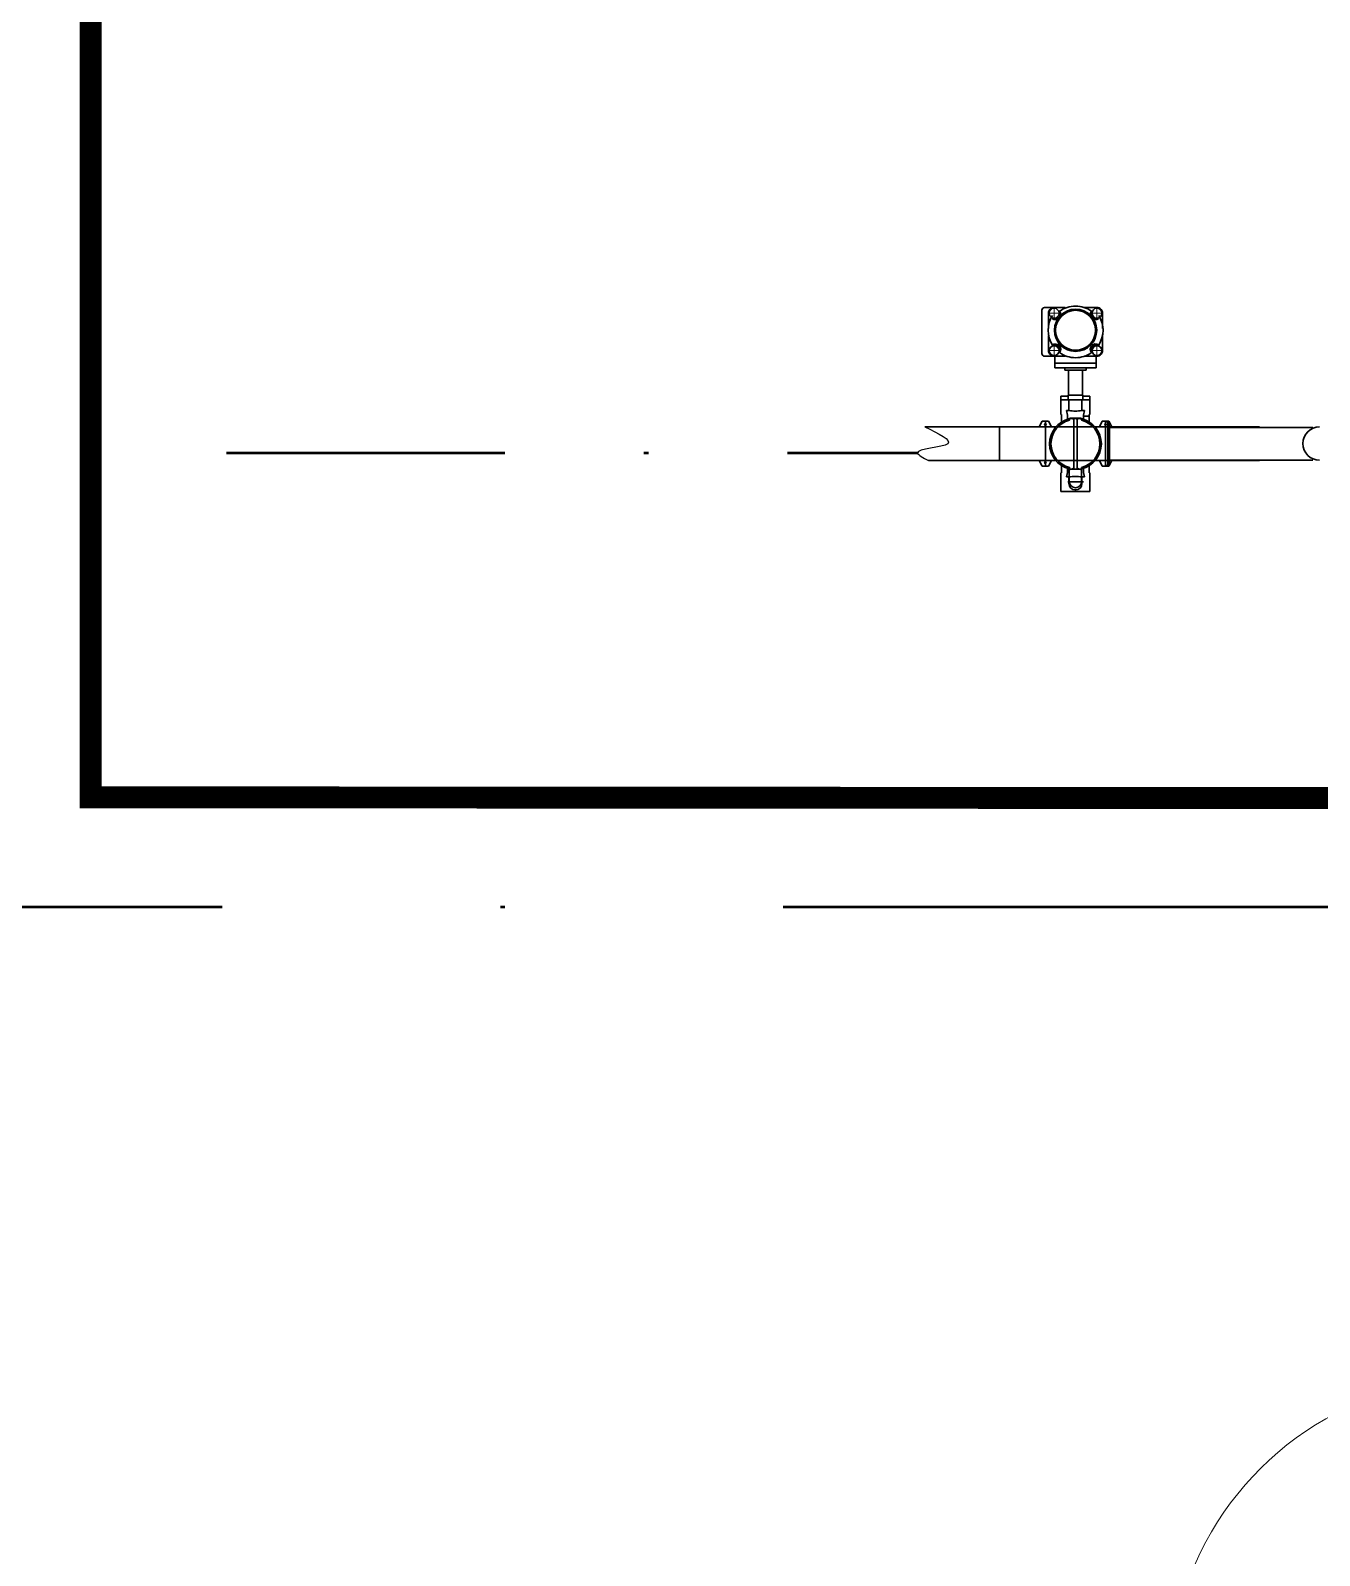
# Model space of a CAD drawing. Header units: inches. Extents: x 10153 to 11620, y 22178 to 23140.
# Drawn here: x 11405.52 to 11434.94, y 22624.12 to 22658.92 of the extents above; entities that cross this region are included whole.
import ezdxf

# ---------------------------------------------------------------- set-up
doc = ezdxf.new("R2010")
doc.units = ezdxf.units.IN
doc.header["$MEASUREMENT"] = 0
for name, pattern in [('CENTER', [50.8, 31.75, -6.35, 6.35, -6.35]), ('DASHDOT', [25.4, 12.7, -6.35, 0, -6.35]), ('DASHDOT2', [12.7, 6.35, -3.175, 0, -3.175])]:
    doc.linetypes.add(name, pattern=pattern)
for name, color, linetype, lineweight in [('17 Pipe CIP', 4, 'DASHDOT2', 50), ('31 Equipment', 7, 'Continuous', 9), ('61 Revision Cloud', 1, 'Continuous', 9), ('中心线', 1, 'CENTER', 9), ('楼板负筋文字', 7, 'Continuous', 18), ('粗实线', 7, 'Continuous', 30)]:
    doc.layers.add(name, color=color, linetype=linetype, lineweight=lineweight)
doc.layers.add('MATERIEL-DIVERS', color=7, linetype='Continuous')
doc.layers.add('标注', color=7, linetype='Continuous')

# ---------------------------------------------------------------- blocks, each defined once
blk = doc.blocks.new('APV-TNK-LIQUIV-1')
at = {"layer": '31 Equipment'}
blk.add_arc((20, 41.003), 5, 0, 69.1122, dxfattribs=at)
blk = doc.blocks.new('A$C61F0714E')
at = {"layer": '中心线', "ltscale": 15}
for p, q in [((356.6, -167), (356.6, -159.5)), ((389.1, -167), (389.1, -159.5)), ((360.3, -163.3), (352.9, -163.3)), ((385.4, -163.3), (392.8, -163.3)), ((360.3, -191.8), (352.9, -191.8)), ((356.6, -188.1), (356.6, -195.5)), ((385.4, -191.8), (392.8, -191.8)), ((389.1, -188.1), (389.1, -195.5))]:
    blk.add_line(p, q, dxfattribs=at)
at = {"layer": '标注'}
blk.add_spline([(487.4, -249.7), (470, -262.7), (493, -269.7), (484.8, -275.4)], degree=3, dxfattribs=at)
at = {"layer": '粗实线'}
for p, q in [((366.2, -159), (355.7, -159)), ((380.7, -159), (396.4, -159)), ((398.4, -161), (398.4, -177.8)), ((352.2, -163.3), (352.2, -174.9)), ((393.5, -163.3), (393.5, -174.9)), ((352.2, -191.8), (352.2, -180.2)), ((393.5, -191.8), (393.5, -180.2)), ((398.4, -194.1), (398.4, -177.3)), ((366.2, -196.1), (355.7, -196.1)), ((357.2, -204.8), (357.2, -196.1)), ((380.7, -196.1), (396.4, -196.1)), ((388.5, -204.8), (388.5, -196.1)), ((357.2, -201.3), (388.5, -201.3)), ((357.2, -204.8), (388.5, -204.8)), ((364.8, -206.6), (364.8, -204.8)), ((364.8, -206.6), (380.9, -206.6)), ((367.6, -225.8), (367.6, -206.6)), ((378.1, -206.6), (378.1, -225.8)), ((380.9, -206.6), (380.9, -204.8)), ((367.3, -226.4), (361.9, -226.4)), ((361.9, -226.4), (361.9, -229.3)), ((361.9, -240.5), (361.9, -229.3)), ((368, -229.3), (361.9, -229.3)), ((361.9, -229.3), (384, -229.3)), ((384, -229.3), (361.9, -229.3)), ((367.3, -229.3), (367.3, -225.8)), ((367.3, -225.8), (378.4, -225.8)), ((372.3, -229.3), (367.3, -229.3)), ((368, -229.3), (372.9, -229.3)), ((368, -229.3), (368, -237.4)), ((377.9, -229.3), (372.9, -229.3)), ((377.9, -229.3), (377.9, -237.4)), ((377.9, -229.3), (384, -229.3)), ((378.4, -225.8), (378.4, -229.3)), ((378.4, -226.4), (384, -226.4)), ((384, -226.4), (384, -229.3)), ((384, -240.5), (384, -229.3)), ((362.5, -240.5), (361.9, -240.5)), ((362.5, -241.7), (362.5, -240.5)), ((362.5, -240.5), (362.5, -241.7)), ((362.5, -241.7), (362.5, -240.5)), ((362.5, -240.5), (362.5, -241.7)), ((366.8, -241.7), (362.5, -241.7)), ((362.5, -247.3), (362.5, -241.7)), ((362.5, -247.3), (362.5, -241.7)), ((362.5, -247.3), (362.5, -241.7)), ((362.5, -247.3), (362.5, -241.7)), ((368, -237.4), (366.1, -237.4)), ((366.1, -237.4), (366.8, -240.9)), ((366.8, -240.9), (366.8, -241.7)), ((366.8, -243.9), (366.8, -241.7)), ((377, -243.2), (368.9, -243.2)), ((377.9, -237.4), (379.7, -237.4)), ((379.7, -237.4), (379, -240.9)), ((379, -240.9), (379, -241.7)), ((379, -243.9), (379, -241.7)), ((383.4, -240.5), (383.4, -241.7)), ((383.4, -241.7), (383.4, -240.5)), ((383.4, -240.5), (384, -240.5)), ((383.4, -245.9), (383.4, -241.7)), ((192.3, -250.2), (347.1, -250.2)), ((232.9, -249.7), (487.4, -249.7)), ((362.5, -249.7), (344.8, -249.7)), ((347.5, -245.5), (349.9, -245.5)), ((383.4, -249.7), (391.1, -249.7)), ((398.3, -245.5), (395.9, -245.5)), ((408.3, -249.7), (400.6, -249.7)), ((430.7, -249.7), (430.7, -275.4)), ((192.3, -275.2), (347.1, -275.2)), ((232.9, -275.4), (484.8, -275.4)), ((344.8, -275.4), (362.5, -275.4)), ((362.5, -283.7), (362.5, -278)), ((383.4, -275.4), (391.1, -275.4)), ((408.3, -275.4), (400.6, -275.4)), ((430.7, -275.4), (408.3, -275.4)), ((347.5, -279.6), (349.9, -279.6)), ((361.9, -284.8), (362.5, -284.8)), ((361.9, -298.9), (361.9, -284.8)), ((362.5, -284.8), (362.5, -283.7)), ((362.5, -283.7), (362.5, -284.8)), ((362.5, -284.8), (362.5, -283.7)), ((362.5, -283.7), (362.5, -284.8)), ((366.8, -284.4), (366.1, -287.9)), ((366.1, -287.9), (368, -287.9)), ((366.8, -283.7), (366.8, -281.4)), ((366.8, -283.7), (366.8, -284.4)), ((368, -287.6), (368, -292.9)), ((368.3, -291.6), (368.3, -282.1)), ((377, -282.1), (368.9, -282.1)), ((377.6, -282.1), (377.6, -291.5)), ((377.9, -287.6), (377.9, -292.9)), ((379.7, -287.9), (377.9, -287.9)), ((379, -283.7), (379, -281.4)), ((379, -283.7), (379, -284.4)), ((379, -284.4), (379.7, -287.9)), ((383.4, -283.7), (383.4, -279.4)), ((383.4, -283.7), (383.4, -284.8)), ((383.4, -284.8), (383.4, -283.7)), ((384, -284.8), (383.4, -284.8)), ((384, -298.9), (384, -284.8)), ((372.9, -298.9), (361.9, -298.9)), ((366.8, -291.5), (378.7, -291.5)), ((372.9, -297.5), (372.9, -298.9)), ((372.9, -297.5), (372.9, -298.9)), ((372.9, -298.9), (384, -298.9))]:
    blk.add_line(p, q, dxfattribs=at)
at = {"layer": '粗实线', "ltscale": 0.5}
for p, q in [((362.5, -240.5), (362.5, -247.3)), ((383.4, -240.5), (383.4, -245.9)), ((347.5, -245.5), (345.3, -249.7)), ((347.1, -249.8), (348.3, -246)), ((347.1, -249.8), (347.1, -271.9)), ((347.1, -275.3), (347.1, -253.2)), ((348.3, -246), (348.3, -271.9)), ((348.3, -246), (350, -246)), ((348.3, -279.1), (348.3, -253.2)), ((350, -279.6), (350, -245.5)), ((350, -279.6), (350, -245.5)), ((350, -279.6), (350, -245.5)), ((350, -279.6), (350, -245.5)), ((350, -245.5), (352.5, -245.5)), ((350, -246), (350, -271.9)), ((350, -279.1), (350, -253.2)), ((352.5, -245.5), (354.7, -249.7)), ((393.4, -245.5), (391.1, -249.7)), ((395.8, -245.5), (393.4, -245.5)), ((395.8, -279.6), (395.8, -245.5)), ((395.8, -279.6), (395.8, -245.5)), ((395.8, -279.6), (395.8, -245.5)), ((395.8, -279.6), (395.8, -245.5)), ((398.3, -245.5), (400.6, -249.7)), ((347.5, -279.6), (345.3, -275.4)), ((347.1, -275.3), (348.3, -279.1)), ((352.5, -279.6), (354.7, -275.4)), ((393.4, -279.6), (391.1, -275.4)), ((398.3, -279.6), (400.6, -275.4)), ((348.3, -279.1), (350, -279.1)), ((350, -279.6), (352.5, -279.6)), ((395.8, -279.6), (393.4, -279.6)), ((395.8, -279.6), (398.3, -279.6))]:
    blk.add_line(p, q, dxfattribs=at)
at = {"layer": '粗实线', "linetype": 'Continuous'}
for p, q in [((368.3, -243.5), (370.6, -243.5)), ((370.6, -243.5), (375.2, -243.5)), ((375.2, -243.5), (377.6, -243.5)), ((368.4, -244.7), (368.4, -244.8)), ((371.7, -244.7), (371.7, -280.7)), ((374.2, -244.7), (374.2, -280.7)), ((377.4, -244.7), (377.4, -244.8)), ((370.6, -281.9), (368.3, -281.9)), ((368.4, -280.6), (368.4, -280.7)), ((375.2, -281.9), (370.6, -281.9)), ((377.6, -281.9), (375.2, -281.9)), ((377.4, -280.5), (377.4, -280.7))]:
    blk.add_line(p, q, dxfattribs=at)
at = {"layer": '粗实线', "linetype": 'Continuous', "flags": 128}
for points in [[(370.6, -243.5), (370.3, -243.6), (370.2, -243.6)], [(375.6, -243.6), (375.5, -243.5), (375.2, -243.5)], [(370.2, -281.8), (370.4, -281.8), (370.6, -281.9)], [(375.2, -281.9), (375.6, -281.8), (375.6, -281.8)]]:
    blk.add_lwpolyline(points, dxfattribs=at)
at = {"layer": '粗实线'}
for centre, radius in [((356.6, -163.3), 3.74), ((372.8, -176.3), 16.1), ((372.8, -176.3), 15.2), ((389.1, -163.3), 3.74), ((356.6, -191.8), 3.74), ((389.1, -191.8), 3.74)]:
    blk.add_circle(centre, radius, dxfattribs=at)
for centre, radius, start, end in [((356.6, -163.3), 4.37, 72.4583, 180.0097), ((357.1, -163.8), 4.15, 245.8008, 28.3844), ((357.6, -164.3), 3.99, 235.1888, 39.6546), ((372.8, -178.8), 20.9, 90.0097, 125.5647), ((372.8, -178.8), 20.9, 54.4548, 90.0097), ((388, -164.3), 3.99, 140.4673, 309.6546), ((388.6, -163.7), 4.15, 151.9859, 298.3844), ((389.1, -163.3), 4.37, 0.0097, 107.5612), ((396.4, -161), 1.96, 0.0097, 90.0097), ((372.8, -176.3), 20.9, 147.3109, 212.6975), ((372.8, -176.3), 20.9, 327.283, 32.6975), ((356.6, -191.8), 4.37, 179.9903, 287.5417), ((357.6, -190.7), 3.99, 320.3454, 124.8112), ((357.1, -191.3), 4.15, 331.6156, 114.1992), ((372.8, -176.3), 20.9, 234.4353, 269.9903), ((372.8, -176.3), 20.9, 269.9903, 305.5452), ((388, -190.8), 3.99, 50.3454, 219.5327), ((388.6, -191.4), 4.15, 61.6156, 208.0141), ((389.1, -191.8), 4.37, 252.4388, 359.9903), ((396.4, -194.1), 1.96, 269.9903, 359.9903), ((373, -201.9), 35.9, 262.0374, 269.9429), ((372.9, -201.9), 35.9, 270.0571, 277.9626), ((187.2, -262.5), 12.7, 270, 90), ((350, -248), 0.58, 90, 270), ((350, -248), 0.58, 270, 90), ((395.8, -248), 0.58, 90, 270), ((395.8, -248), 0.58, 270, 90), ((395.8, -277.1), 0.58, 90, 270), ((395.8, -277.1), 0.58, 270, 90), ((373, -323.4), 35.9, 90.0566, 97.9631), ((372.9, -323.4), 35.9, 82.0369, 89.9434), ((372.9, -292.9), 4.93, 180, 270), ((372.9, -291.5), 4.64, 180, 0), ((372.9, -292.9), 4.93, 270, 0)]:
    blk.add_arc(centre, radius, start, end, dxfattribs=at)
at = {"layer": '粗实线', "linetype": 'Continuous'}
for centre, radius, start, end in [((372.9, -262.7), 19.7, 103.609, 256.391), ((372.9, -262.7), 19.7, 99.8382, 103.609), ((363.8, -244.7), 4.62, 359.9854, 14.5131), ((370.6, -244.6), 1.13, 358.2966, 87.6041), ((375.3, -244.6), 1.14, 92.8615, 181.2378), ((372.9, -262.7), 19.7, 76.391, 80.1618), ((382, -244.7), 4.61, 165.4757, 180.0258), ((372.9, -262.7), 19.7, 283.609, 76.391), ((372.9, -262.7), 18.6, 104.0082, 255.9918), ((372.9, -262.7), 18.6, 284.0082, 75.9918), ((363.8, -280.7), 4.61, 345.4757, 0.0258), ((372.9, -262.7), 19.7, 256.391, 260.1618), ((370.5, -280.7), 1.14, 272.8615, 1.2378), ((375.3, -280.7), 1.13, 178.2966, 267.6041), ((372.9, -262.7), 19.7, 279.8382, 283.609), ((382, -280.7), 4.62, 179.9854, 194.5131)]:
    blk.add_arc(centre, radius, start, end, dxfattribs=at)
blk = doc.blocks.new('A$C49F451C1')
at = {"layer": '楼板负筋文字', "color": 1}
blk.add_blockref('A$C61F0714E', (0, -48), dxfattribs=at)
blk = doc.blocks.new('A$C66546700')
at = {"layer": '楼板负筋文字', "color": 1}
blk.add_blockref('A$C49F451C1', (-8.27, -953.40287), dxfattribs=at)
blk = doc.blocks.new('A$C65C80DE7')
at = {"layer": '楼板负筋文字', "color": 1}
blk.add_blockref('A$C66546700', (1351.5, 1562.4), dxfattribs=at)

msp = doc.modelspace()

# ---------------------------------------------------------------- linework, layer by layer
at = {"layer": '17 Pipe CIP', "ltscale": 2}
msp.add_line((11397.201, 22638.922), (11526.705, 22638.922), dxfattribs=at)
at = {"layer": '17 Pipe CIP'}
msp.add_lwpolyline([(11397.201, 22649.282), (11425.77, 22649.282)], dxfattribs=at)
at = {"layer": 'MATERIEL-DIVERS', "linetype": 'DASHDOT', "const_width": 0.5}
msp.add_lwpolyline([(11406.896, 22772.648), (11467.22, 22772.607), (11467.053, 22641.381), (11406.896, 22641.421)], close=True, dxfattribs=at)

# ---------------------------------------------------------------- block references
at = {"layer": '61 Revision Cloud', "xscale": -0.03, "yscale": 0.03, "zscale": 0.03}
msp.add_blockref('A$C65C80DE7', (11480.858, 22640.539), dxfattribs=at)
at = {"layer": 'MATERIEL-DIVERS', "xscale": -1.416666666666628, "yscale": 1.416666666666628, "zscale": 1.416666666666628}
msp.add_blockref('APV-TNK-LIQUIV-1', (11466.93, 22562.997), dxfattribs=at)

doc.saveas('drawing.dxf')
